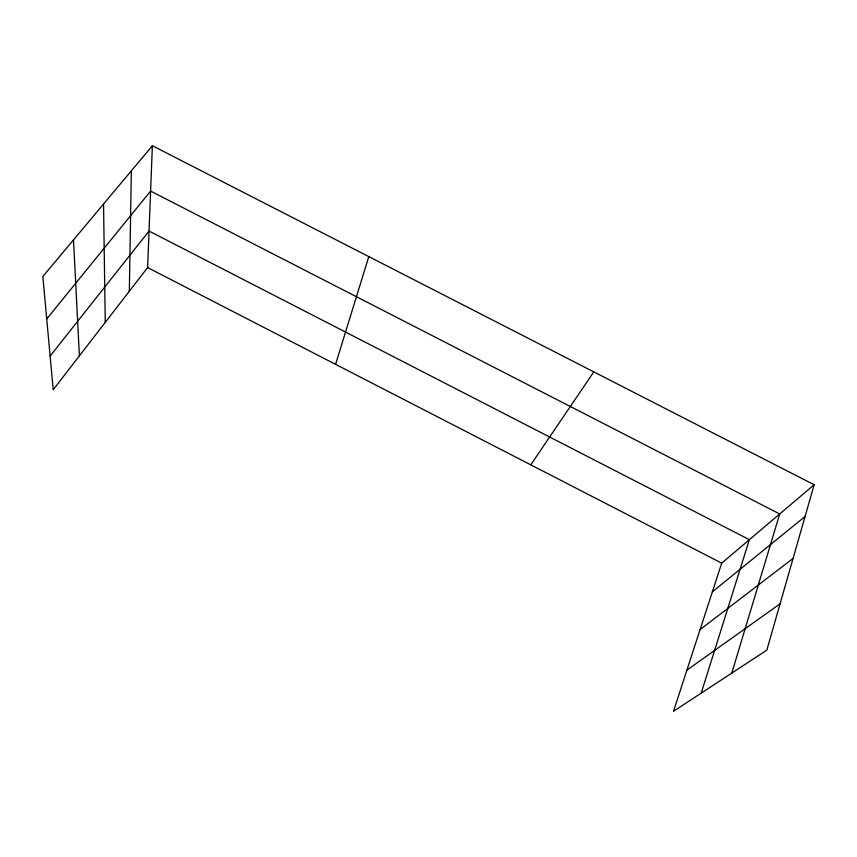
<?xml version="1.0" encoding="UTF-8"?>
<svg xmlns="http://www.w3.org/2000/svg" width="857" height="857" viewBox="0 0 857 857"><rect width="100%" height="100%" fill="white"/><g stroke="black" fill="none" stroke-linecap="round" stroke-linejoin="round"><path stroke-width="1.29" d="M129.321 291.251L131.357 170.822M152.375 145.722L42.85 276.468L53.209 389.731L147.618 267.566L152.375 145.722L814.15 484.773L766.822 650.142L673.516 711.278L721.701 563.145L814.15 484.773M731.782 673.099L779.709 513.975L150.607 191.068L46.739 318.943M335.59 364.343L368.799 256.607M701.197 693.142L749.372 539.685L149.043 231.047L50.134 356.073M530.772 464.837L593.794 371.884M712.36 591.844L805.077 516.482M700.083 629.595L793.068 558.443M686.886 670.163L780.074 603.831M147.618 267.566L721.701 563.145M73.498 239.885L79.39 355.859M103.547 204.009L105.25 322.403"/></g></svg>
